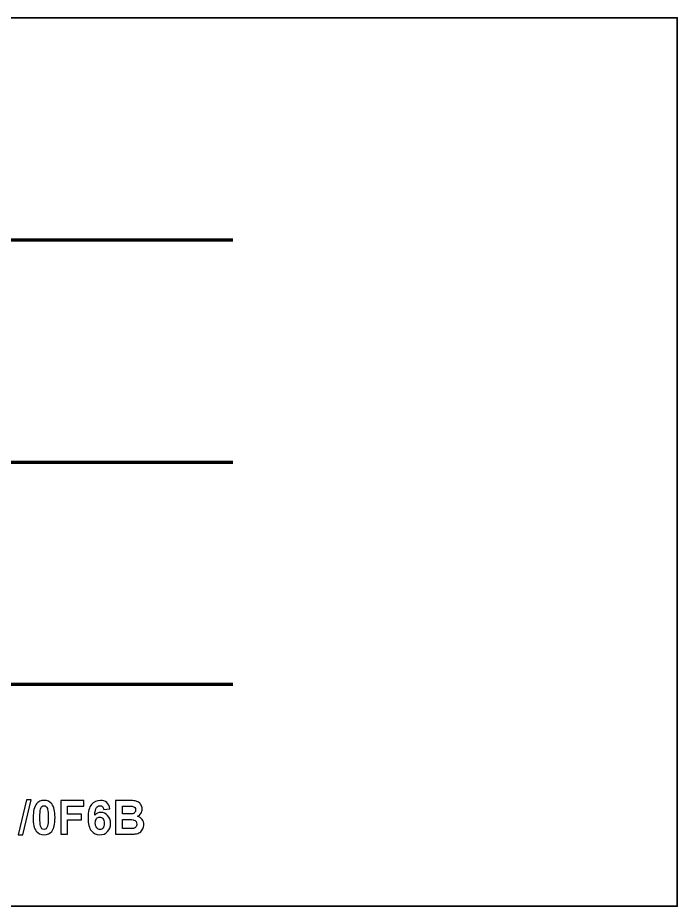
# Model space of a CAD drawing. Header units: centimetres. Extents: x -12 to -9, y -15.85 to -13.85.
# Drawn here: x -10.484 to -9, y -15.85 to -13.85 of the extents above; entities that cross this region are included whole.
import ezdxf

# ---------------------------------------------------------------- set-up
doc = ezdxf.new("R2010")
doc.units = ezdxf.units.CM
doc.header["$MEASUREMENT"] = 0
doc.layers.add('Layer 1', color=7, linetype='Continuous')

msp = doc.modelspace()

# ---------------------------------------------------------------- linework, layer by layer
at = {"layer": 'Layer 1', "color": 7, "lineweight": 35}
msp.add_lwpolyline([(-12, -15.85), (-9, -15.85), (-9, -13.85), (-12, -13.85), (-12, -15.85)], close=True, dxfattribs=at)
at = {"layer": 'Layer 1', "color": 250, "lineweight": 106}
for points in [[(-11, -14.35), (-11, -14.35), (-10, -14.35), (-10, -14.35)], [(-11, -14.85), (-11, -14.85), (-10, -14.85), (-10, -14.85)], [(-11, -15.35), (-11, -15.35), (-10, -15.35), (-10, -15.35)]]:
    msp.add_open_spline(points, degree=3, dxfattribs=at)
at = {"layer": 'Layer 1', "color": 250}
for points, knots in [([(-10.4831, -15.68917), (-10.4831, -15.68917), (-10.46433, -15.61084), (-10.46433, -15.61084), (-10.46433, -15.61084), (-10.46433, -15.61084), (-10.45343, -15.61084), (-10.45343, -15.61084), (-10.45343, -15.61084), (-10.45343, -15.61084), (-10.47239, -15.68917), (-10.47239, -15.68917), (-10.47239, -15.68917), (-10.47239, -15.68917), (-10.4831, -15.68917), (-10.4831, -15.68917)], [0, 0, 0, 0, 0.25, 0.25, 0.25, 0.25, 0.5, 0.5, 0.5, 0.5, 0.75, 0.75, 0.75, 0.75, 1, 1, 1, 1]), ([(-10.42451, -15.61181), (-10.41715, -15.61181), (-10.41142, -15.61443), (-10.40729, -15.61967), (-10.40729, -15.61967), (-10.40237, -15.62586), (-10.3999, -15.63615), (-10.3999, -15.65052), (-10.3999, -15.65052), (-10.3999, -15.66484), (-10.40239, -15.67515), (-10.40735, -15.68142), (-10.40735, -15.68142), (-10.41144, -15.68659), (-10.41715, -15.68917), (-10.42451, -15.68917), (-10.42451, -15.68917), (-10.43186, -15.68917), (-10.43781, -15.68635), (-10.44232, -15.68067), (-10.44232, -15.68067), (-10.44684, -15.675), (-10.4491, -15.6649), (-10.4491, -15.65036), (-10.4491, -15.65036), (-10.4491, -15.63609), (-10.44661, -15.62583), (-10.44165, -15.61957), (-10.44165, -15.61957), (-10.43756, -15.6144), (-10.43184, -15.61181), (-10.42451, -15.61181)], [0, 0, 0, 0, 0.125, 0.125, 0.125, 0.125, 0.25, 0.25, 0.25, 0.25, 0.375, 0.375, 0.375, 0.375, 0.5, 0.5, 0.5, 0.5, 0.625, 0.625, 0.625, 0.625, 0.75, 0.75, 0.75, 0.75, 0.875, 0.875, 0.875, 0.875, 1, 1, 1, 1]), ([(-10.38688, -15.68788), (-10.38688, -15.68788), (-10.38688, -15.61212), (-10.38688, -15.61212), (-10.38688, -15.61212), (-10.38688, -15.61212), (-10.33494, -15.61212), (-10.33494, -15.61212), (-10.33494, -15.61212), (-10.33494, -15.61212), (-10.33494, -15.62495), (-10.33494, -15.62495), (-10.33494, -15.62495), (-10.33494, -15.62495), (-10.37157, -15.62495), (-10.37157, -15.62495), (-10.37157, -15.62495), (-10.37157, -15.62495), (-10.37157, -15.64287), (-10.37157, -15.64287), (-10.37157, -15.64287), (-10.37157, -15.64287), (-10.33995, -15.64287), (-10.33995, -15.64287), (-10.33995, -15.64287), (-10.33995, -15.64287), (-10.33995, -15.65569), (-10.33995, -15.65569), (-10.33995, -15.65569), (-10.33995, -15.65569), (-10.37157, -15.65569), (-10.37157, -15.65569), (-10.37157, -15.65569), (-10.37157, -15.65569), (-10.37157, -15.68788), (-10.37157, -15.68788), (-10.37157, -15.68788), (-10.37157, -15.68788), (-10.38688, -15.68788), (-10.38688, -15.68788)], [0, 0, 0, 0, 0.1, 0.1, 0.1, 0.1, 0.2, 0.2, 0.2, 0.2, 0.3, 0.3, 0.3, 0.3, 0.4, 0.4, 0.4, 0.4, 0.5, 0.5, 0.5, 0.5, 0.6, 0.6, 0.6, 0.6, 0.7, 0.7, 0.7, 0.7, 0.8, 0.8, 0.8, 0.8, 0.9, 0.9, 0.9, 0.9, 1, 1, 1, 1]), ([(-10.27635, -15.63068), (-10.27635, -15.63068), (-10.29041, -15.63223), (-10.29041, -15.63223), (-10.29041, -15.63223), (-10.29074, -15.62934), (-10.29164, -15.6272), (-10.29309, -15.62581), (-10.29309, -15.62581), (-10.29453, -15.62443), (-10.29642, -15.62375), (-10.29873, -15.62375), (-10.29873, -15.62375), (-10.30178, -15.62375), (-10.30438, -15.62512), (-10.30651, -15.62789), (-10.30651, -15.62789), (-10.30863, -15.63064), (-10.30995, -15.63638), (-10.31051, -15.64509), (-10.31051, -15.64509), (-10.30688, -15.64082), (-10.3024, -15.63869), (-10.29702, -15.63869), (-10.29702, -15.63869), (-10.29095, -15.63869), (-10.28577, -15.641), (-10.28145, -15.64562), (-10.28145, -15.64562), (-10.27712, -15.65022), (-10.27496, -15.65618), (-10.27496, -15.66349), (-10.27496, -15.66349), (-10.27496, -15.67125), (-10.27723, -15.67746), (-10.28178, -15.68215), (-10.28178, -15.68215), (-10.28631, -15.68682), (-10.29217, -15.68917), (-10.2993, -15.68917), (-10.2993, -15.68917), (-10.30693, -15.68917), (-10.31323, -15.6862), (-10.31815, -15.68026), (-10.31815, -15.68026), (-10.32307, -15.67432), (-10.32554, -15.66458), (-10.32554, -15.65103), (-10.32554, -15.65103), (-10.32554, -15.63715), (-10.32298, -15.62715), (-10.31785, -15.62101), (-10.31785, -15.62101), (-10.31272, -15.61487), (-10.30605, -15.61181), (-10.29785, -15.61181), (-10.29785, -15.61181), (-10.2921, -15.61181), (-10.28734, -15.61343), (-10.28356, -15.61664), (-10.28356, -15.61664), (-10.27979, -15.61987), (-10.27739, -15.62454), (-10.27635, -15.63068)], [0, 0, 0, 0, 0.0625, 0.0625, 0.0625, 0.0625, 0.125, 0.125, 0.125, 0.125, 0.1875, 0.1875, 0.1875, 0.1875, 0.25, 0.25, 0.25, 0.25, 0.3125, 0.3125, 0.3125, 0.3125, 0.375, 0.375, 0.375, 0.375, 0.4375, 0.4375, 0.4375, 0.4375, 0.5, 0.5, 0.5, 0.5, 0.5625, 0.5625, 0.5625, 0.5625, 0.625, 0.625, 0.625, 0.625, 0.6875, 0.6875, 0.6875, 0.6875, 0.75, 0.75, 0.75, 0.75, 0.8125, 0.8125, 0.8125, 0.8125, 0.875, 0.875, 0.875, 0.875, 0.9375, 0.9375, 0.9375, 0.9375, 1, 1, 1, 1]), ([(-10.26344, -15.61212), (-10.26344, -15.61212), (-10.23315, -15.61212), (-10.23315, -15.61212), (-10.23315, -15.61212), (-10.22715, -15.61212), (-10.22267, -15.61237), (-10.21973, -15.61288), (-10.21973, -15.61288), (-10.21678, -15.61338), (-10.21416, -15.61442), (-10.21183, -15.616), (-10.21183, -15.616), (-10.2095, -15.61759), (-10.20758, -15.61969), (-10.20602, -15.62234), (-10.20602, -15.62234), (-10.20447, -15.62496), (-10.2037, -15.62793), (-10.2037, -15.63119), (-10.2037, -15.63119), (-10.2037, -15.63474), (-10.20465, -15.638), (-10.20655, -15.64096), (-10.20655, -15.64096), (-10.20848, -15.64393), (-10.21107, -15.64615), (-10.21433, -15.64763), (-10.21433, -15.64763), (-10.20973, -15.64897), (-10.20617, -15.65126), (-10.2037, -15.65449), (-10.2037, -15.65449), (-10.20121, -15.65774), (-10.19997, -15.66155), (-10.19997, -15.66592), (-10.19997, -15.66592), (-10.19997, -15.66936), (-10.20077, -15.67271), (-10.20237, -15.67597), (-10.20237, -15.67597), (-10.20398, -15.67922), (-10.20617, -15.68183), (-10.20893, -15.68377), (-10.20893, -15.68377), (-10.2117, -15.68571), (-10.21513, -15.68691), (-10.2192, -15.68737), (-10.2192, -15.68737), (-10.22174, -15.68763), (-10.2279, -15.68781), (-10.23765, -15.68788), (-10.23765, -15.68788), (-10.23765, -15.68788), (-10.26344, -15.68788), (-10.26344, -15.68788), (-10.26344, -15.68788), (-10.26344, -15.68788), (-10.26344, -15.61212), (-10.26344, -15.61212)], [0, 0, 0, 0, 0.0666667, 0.0666667, 0.0666667, 0.0666667, 0.1333333, 0.1333333, 0.1333333, 0.1333333, 0.2, 0.2, 0.2, 0.2, 0.2666667, 0.2666667, 0.2666667, 0.2666667, 0.3333333, 0.3333333, 0.3333333, 0.3333333, 0.4, 0.4, 0.4, 0.4, 0.4666667, 0.4666667, 0.4666667, 0.4666667, 0.5333333, 0.5333333, 0.5333333, 0.5333333, 0.6, 0.6, 0.6, 0.6, 0.6666667, 0.6666667, 0.6666667, 0.6666667, 0.7333333, 0.7333333, 0.7333333, 0.7333333, 0.8, 0.8, 0.8, 0.8, 0.8666667, 0.8666667, 0.8666667, 0.8666667, 0.9333333, 0.9333333, 0.9333333, 0.9333333, 1, 1, 1, 1]), ([(-10.42451, -15.62385), (-10.42625, -15.62385), (-10.42782, -15.62442), (-10.4292, -15.62553), (-10.4292, -15.62553), (-10.43057, -15.62666), (-10.43165, -15.62867), (-10.43241, -15.63156), (-10.43241, -15.63156), (-10.4334, -15.63532), (-10.43391, -15.64163), (-10.43391, -15.65052), (-10.43391, -15.65052), (-10.43391, -15.65941), (-10.43345, -15.66551), (-10.43257, -15.66883), (-10.43257, -15.66883), (-10.43167, -15.67216), (-10.43054, -15.67437), (-10.42918, -15.67548), (-10.42918, -15.67548), (-10.42781, -15.67657), (-10.42625, -15.67714), (-10.42451, -15.67714), (-10.42451, -15.67714), (-10.42274, -15.67714), (-10.42117, -15.67657), (-10.4198, -15.67544), (-10.4198, -15.67544), (-10.41842, -15.67433), (-10.41735, -15.67232), (-10.41659, -15.66943), (-10.41659, -15.66943), (-10.4156, -15.66571), (-10.41509, -15.65941), (-10.41509, -15.65052), (-10.41509, -15.65052), (-10.41509, -15.64163), (-10.41555, -15.63553), (-10.41643, -15.6322), (-10.41643, -15.6322), (-10.41733, -15.62888), (-10.41846, -15.62666), (-10.41982, -15.62553), (-10.41982, -15.62553), (-10.42119, -15.62442), (-10.42274, -15.62385), (-10.42451, -15.62385)], [0, 0, 0, 0, 0.0833333, 0.0833333, 0.0833333, 0.0833333, 0.1666667, 0.1666667, 0.1666667, 0.1666667, 0.25, 0.25, 0.25, 0.25, 0.3333333, 0.3333333, 0.3333333, 0.3333333, 0.4166667, 0.4166667, 0.4166667, 0.4166667, 0.5, 0.5, 0.5, 0.5, 0.5833333, 0.5833333, 0.5833333, 0.5833333, 0.6666667, 0.6666667, 0.6666667, 0.6666667, 0.75, 0.75, 0.75, 0.75, 0.8333333, 0.8333333, 0.8333333, 0.8333333, 0.9166667, 0.9166667, 0.9166667, 0.9166667, 1, 1, 1, 1]), ([(-10.24813, -15.62473), (-10.24813, -15.62473), (-10.24813, -15.64225), (-10.24813, -15.64225), (-10.24813, -15.64225), (-10.24813, -15.64225), (-10.23811, -15.64225), (-10.23811, -15.64225), (-10.23811, -15.64225), (-10.23215, -15.64225), (-10.22844, -15.64216), (-10.227, -15.64199), (-10.227, -15.64199), (-10.22439, -15.64169), (-10.22232, -15.64079), (-10.22082, -15.63929), (-10.22082, -15.63929), (-10.21932, -15.63779), (-10.21858, -15.63581), (-10.21858, -15.63336), (-10.21858, -15.63336), (-10.21858, -15.63101), (-10.21922, -15.62911), (-10.22051, -15.62765), (-10.22051, -15.62765), (-10.22181, -15.62618), (-10.22373, -15.6253), (-10.22627, -15.625), (-10.22627, -15.625), (-10.22779, -15.62482), (-10.23215, -15.62473), (-10.23934, -15.62473), (-10.23934, -15.62473), (-10.23934, -15.62473), (-10.24813, -15.62473), (-10.24813, -15.62473)], [0, 0, 0, 0, 0.1111111, 0.1111111, 0.1111111, 0.1111111, 0.2222222, 0.2222222, 0.2222222, 0.2222222, 0.3333333, 0.3333333, 0.3333333, 0.3333333, 0.4444444, 0.4444444, 0.4444444, 0.4444444, 0.5555556, 0.5555556, 0.5555556, 0.5555556, 0.6666667, 0.6666667, 0.6666667, 0.6666667, 0.7777778, 0.7777778, 0.7777778, 0.7777778, 0.8888889, 0.8888889, 0.8888889, 0.8888889, 1, 1, 1, 1]), ([(-10.30926, -15.66236), (-10.30926, -15.66707), (-10.30819, -15.67072), (-10.30602, -15.67328), (-10.30602, -15.67328), (-10.30385, -15.67585), (-10.30136, -15.67714), (-10.29857, -15.67714), (-10.29857, -15.67714), (-10.29587, -15.67714), (-10.29365, -15.67608), (-10.29185, -15.67398), (-10.29185, -15.67398), (-10.29005, -15.67188), (-10.28917, -15.66842), (-10.28917, -15.66364), (-10.28917, -15.66364), (-10.28917, -15.65872), (-10.29012, -15.65511), (-10.29206, -15.65281), (-10.29206, -15.65281), (-10.29399, -15.65052), (-10.2964, -15.64938), (-10.2993, -15.64938), (-10.2993, -15.64938), (-10.30208, -15.64938), (-10.30445, -15.65047), (-10.30637, -15.65266), (-10.30637, -15.65266), (-10.30831, -15.65484), (-10.30926, -15.65809), (-10.30926, -15.66236)], [0, 0, 0, 0, 0.125, 0.125, 0.125, 0.125, 0.25, 0.25, 0.25, 0.25, 0.375, 0.375, 0.375, 0.375, 0.5, 0.5, 0.5, 0.5, 0.625, 0.625, 0.625, 0.625, 0.75, 0.75, 0.75, 0.75, 0.875, 0.875, 0.875, 0.875, 1, 1, 1, 1]), ([(-10.24813, -15.65486), (-10.24813, -15.65486), (-10.24813, -15.67511), (-10.24813, -15.67511), (-10.24813, -15.67511), (-10.24813, -15.67511), (-10.23398, -15.67511), (-10.23398, -15.67511), (-10.23398, -15.67511), (-10.22846, -15.67511), (-10.22497, -15.67497), (-10.22349, -15.67465), (-10.22349, -15.67465), (-10.22121, -15.67425), (-10.21936, -15.67322), (-10.21793, -15.67164), (-10.21793, -15.67164), (-10.2165, -15.67003), (-10.21578, -15.66788), (-10.21578, -15.6652), (-10.21578, -15.6652), (-10.21578, -15.66292), (-10.21634, -15.661), (-10.21744, -15.65941), (-10.21744, -15.65941), (-10.21855, -15.65782), (-10.22013, -15.65666), (-10.22222, -15.65594), (-10.22222, -15.65594), (-10.2243, -15.65521), (-10.22883, -15.65486), (-10.23578, -15.65486), (-10.23578, -15.65486), (-10.23578, -15.65486), (-10.24813, -15.65486), (-10.24813, -15.65486)], [0, 0, 0, 0, 0.1111111, 0.1111111, 0.1111111, 0.1111111, 0.2222222, 0.2222222, 0.2222222, 0.2222222, 0.3333333, 0.3333333, 0.3333333, 0.3333333, 0.4444444, 0.4444444, 0.4444444, 0.4444444, 0.5555556, 0.5555556, 0.5555556, 0.5555556, 0.6666667, 0.6666667, 0.6666667, 0.6666667, 0.7777778, 0.7777778, 0.7777778, 0.7777778, 0.8888889, 0.8888889, 0.8888889, 0.8888889, 1, 1, 1, 1])]:
    msp.add_open_spline(points, degree=3, knots=knots, dxfattribs=at)

doc.saveas('drawing.dxf')
